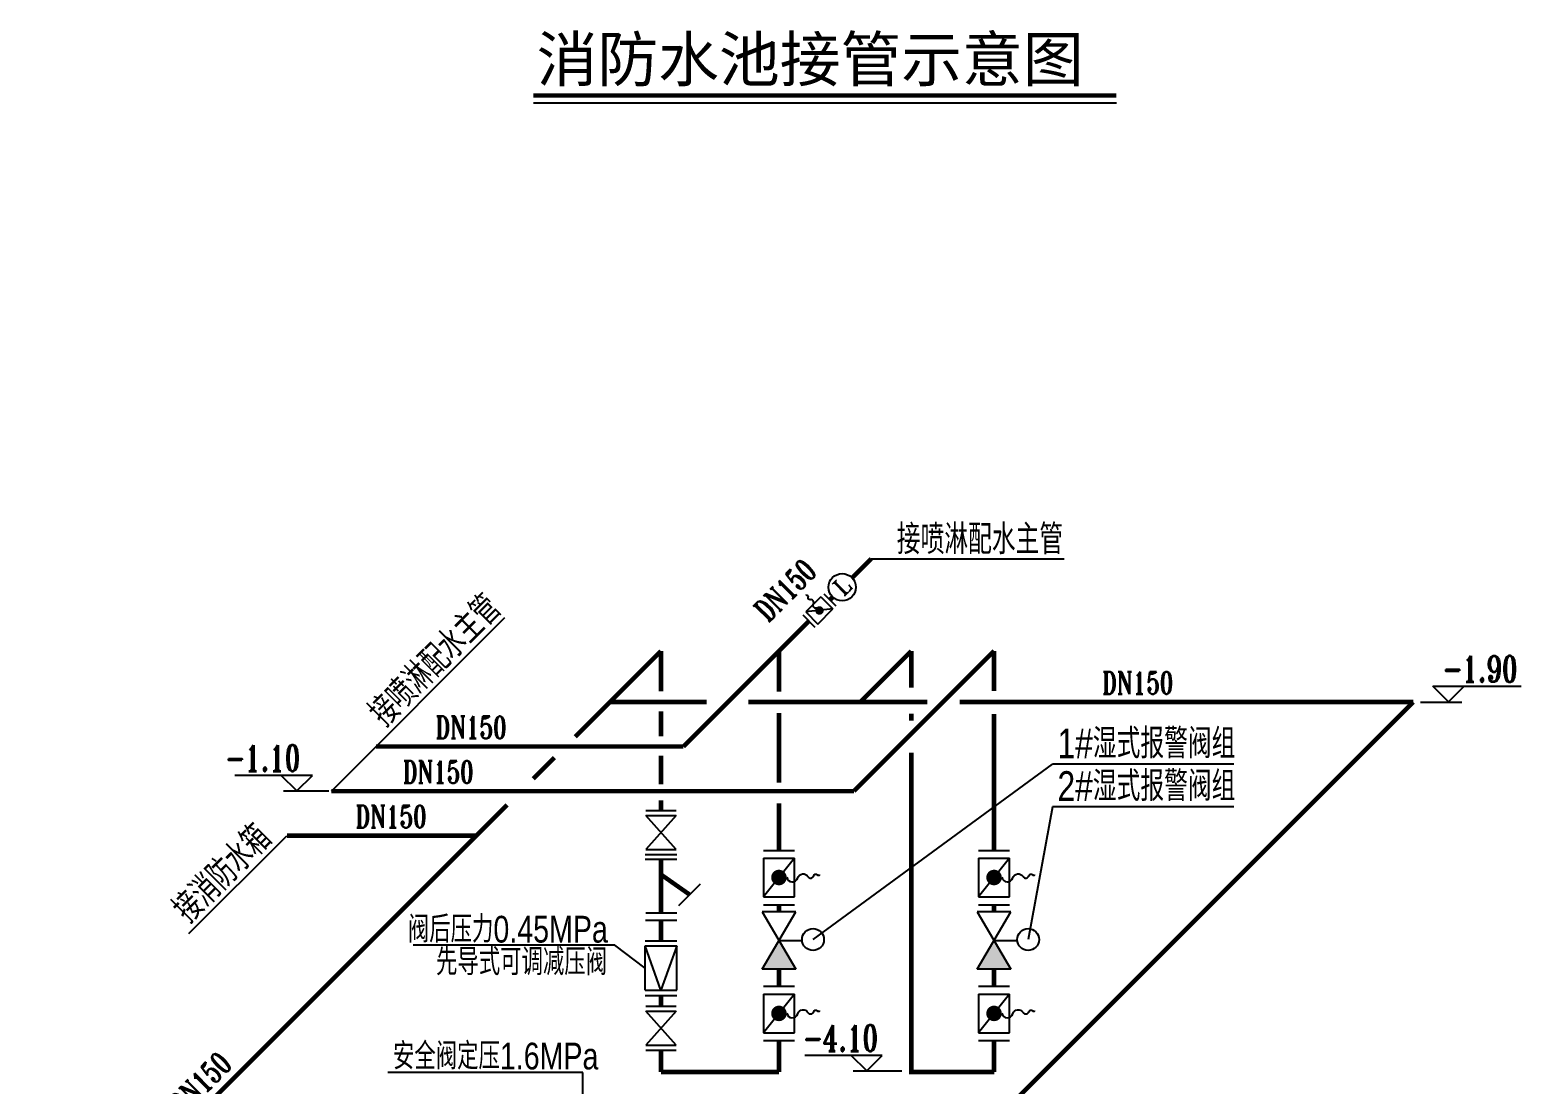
# Model space of a CAD drawing. Extents: x -1920 to 40080, y 2127 to 31827.
# Drawn here: x 16750 to 26792, y 13847 to 20944 of the extents above; entities that cross this region are included whole.
import ezdxf

# ---------------------------------------------------------------- set-up
doc = ezdxf.new("R2010")
doc.units = 0
doc.header["$LTSCALE"] = 1000
for name, pattern in [('ACAD_ISO04W100', [30.5, 24, -3, 0.5, -3]), ('ACAD_ISO05W100', [33, 24, -3, 0, -3, 0, -3]), ('CONTINOUS', [0])]:
    doc.linetypes.add(name, pattern=pattern)
for name, color, linetype in [('0STXT标注', 3, 'Continuous'), ('0SX消火栓', 1, 'ACAD_ISO04W100'), ('0SZ自喷', 11, 'ACAD_ISO05W100'), ('0标高', 3, 'Continuous'), ('0管径', 2, 'Continuous'), ('0附件', 2, 'Continuous'), ('CZP', 30, 'ACAD_ISO05W100'), ('FM', 60, 'Continuous'), ('普消', 6, 'Continuous')]:
    doc.layers.add(name, color=color, linetype=linetype)
doc.styles.add('DIM_FONT', font='SIMPLEX.shx', dxfattribs={"width": 0.8})
doc.styles.add('ROMANT', font='romant.shx', dxfattribs={"width": 0.7, "height": 300})
doc.styles.add('TYDXXD', font='sltxt.shx', dxfattribs={"width": 0.8, "bigfont": 'hztxt.shx'})
doc.styles.add('大小相等', font='sltxt.shx', dxfattribs={"width": 0.8, "bigfont": 'hztxt.shx'})
doc.styles.add('黑体', font='simhei.ttf')
doc.dimstyles.new('DIMB', dxfattribs={"dimtxt": 300, "dimasz": 1, "dimexe": 250, "dimexo": 300, "dimgap": 150, "dimtad": 1, "dimdec": 0, "dimzin": 0, "dimdsep": 46, "dimtxsty": 'DIM_FONT', "dimblk": '_DIMX', "dimcen": 0.09, "dimdle": 3, "dimse2": 1, "dimclrt": 7, "dimadec": 0, "dimazin": 0, "dimtfac": 1, "dimtdec": 0, "dimtix": 1, "dimtmove": 2, "dimatfit": 3, "dimldrblk": '_DIMX', "dimfxl": 1, "dimtolj": 1, "dimtzin": 0, "dimarcsym": 0})

# ---------------------------------------------------------------- blocks, each defined once
blk = doc.blocks.new('_DIMX')
blk.add_line((-150, 0), (150, 0))
at = {"const_width": 50}
blk.add_lwpolyline([(-70, -70), (70, 70)], dxfattribs=at)

msp = doc.modelspace()

# ---------------------------------------------------------------- linework, layer by layer
msp.add_line((20141.3, 20452.3), (24066.7, 20452.3))
at = {"const_width": 30}
msp.add_lwpolyline([(20141.3, 20502.3), (24066.7, 20502.3)], dxfattribs=at)
at = {"layer": '0SX消火栓', "linetype": 'CONTINOUS', "const_width": 30}
for points in [[(22414.8, 17383.7), (22286.1, 17255)], [(21996, 16964.8), (21771.4, 16740.3)], [(20999.5, 16763), (20422.7, 16186.2)], [(20999.5, 16763), (20999.5, 16490.4)], [(21794.1, 16763), (21150.7, 16119.6)], [(21794.1, 16763), (21794.1, 16490.3)], [(23242.4, 16763), (22299, 15819.6)], [(22685.3, 16763), (22341.9, 16419.6)], [(22685.3, 16763), (22685.3, 16516.2)], [(23242.4, 16763), (23242.4, 16494.7)], [(20656.1, 16419.6), (21308.1, 16419.6)], [(20999.5, 16357.1), (20999.5, 16188.1)], [(21588.8, 16419.6), (22794.1, 16419.6)], [(23012, 16419.6), (26065.4, 16419.6)], [(21794.1, 16346.2), (21794.1, 15875.9)], [(22685.3, 16341.1), (22685.3, 16293)], [(23242.4, 16339.5), (23242.4, 15421.2)], [(21150.7, 16119.6), (19080.5, 16119.6)], [(20999.5, 16058.1), (20999.5, 15865.9)], [(23244, 13929.4), (22685.3, 13929.4), (22685.3, 16077.5)], [(20281.8, 16045.3), (20139.6, 15903.1)], [(22299, 15819.6), (18780.5, 15819.6)], [(20999.5, 15757.7), (20999.5, 15690.2)], [(19963.2, 15726.7), (16764.8, 12528.3)], [(21794.1, 15738.7), (21794.1, 15421.2)], [(19756.1, 15519.6), (18480.5, 15519.6)], [(20999.5, 14999.9), (20999.5, 15362.7)], [(21192.8, 15122.9), (20999.5, 15258.5)], [(21794.1, 15008), (21794.1, 15055.5)], [(23242.4, 15008), (23242.4, 15055.5)], [(20999.5, 14813.1), (20999.5, 14951.3)], [(21794.1, 14506.4), (21794.1, 14622.2)], [(23242.4, 14506.4), (23242.4, 14622.2)], [(20999.5, 14372.5), (20999.5, 14445)], [(20999.5, 13929.4), (20999.5, 14075.5)], [(21794.1, 13929.4), (21794.1, 14140.6)], [(23242.4, 13929.4), (23242.4, 14140.6)], [(21794.1, 13929.4), (20999.5, 13929.4)]]:
    msp.add_lwpolyline(points, dxfattribs=at)
at = {"layer": '0SX消火栓', "linetype": 'CONTINOUS', "const_width": 30, "elevation": 0}
msp.add_lwpolyline([(26065.4, 16419.6), (22174.1, 12528.3)], dxfattribs=at)
at = {"layer": '0SZ自喷'}
for const_width in [31.5, 30, 30, 30]:
    msp.add_lwpolyline([(22137.4, 17106.3), (22156.5, 17125.4)], dxfattribs=dict(at, const_width=const_width))
at = {"layer": '0标高', "color": 2, "linetype": 'Continuous'}
for p, q in [((26302, 16420.7, 0), (26196.6, 16526, 0)), ((26196.6, 16526, 0), (26791.9, 16526, 0)), ((26302, 16420.7, 0), (26407.3, 16526, 0)), ((18653.3, 15926), (18130.9, 15926)), ((18547.9, 15820.7), (18442.6, 15926)), ((18547.9, 15820.7), (18653.3, 15926)), ((22490.2, 14041.3), (21967.8, 14041.3)), ((22384.8, 13936), (22279.5, 14041.3)), ((22384.8, 13936), (22490.2, 14041.3))]:
    msp.add_line(p, q, dxfattribs=at)
at = {"layer": '0标高', "color": 9}
for p, q in [((26114.8, 16419.6, 0), (26392.2, 16419.6, 0)), ((18762.6, 15819.6), (18457.7, 15819.6)), ((22621.4, 13934.9), (22294.6, 13934.9))]:
    msp.add_line(p, q, dxfattribs=at)
at = {"layer": '0附件', "color": 60}
for p, q in [((22076.8, 17126.5), (21975.7, 17025.5)), ((22076.8, 17126.5), (22157.6, 17045.7)), ((22097, 17146.7), (22177.8, 17065.9)), ((21955.5, 17005.3), (22036.4, 16924.4)), ((22157.6, 17045.7), (21975.7, 17025.5)), ((21975.7, 17025.5), (22056.6, 16944.6)), ((22056.6, 16944.6), (22157.6, 17045.7)), ((21689.6, 15421.2), (21898.6, 15421.2)), ((21898.6, 15369), (21689.6, 15107.7)), ((21689.6, 15369), (21689.6, 15107.7)), ((21689.6, 15369), (21898.6, 15369)), ((21898.6, 15107.7), (21898.6, 15369)), ((23137.9, 15421.2), (23346.9, 15421.2)), ((23346.9, 15369), (23137.9, 15107.7)), ((23137.9, 15369), (23137.9, 15107.7)), ((23137.9, 15369), (23346.9, 15369)), ((23346.9, 15107.7), (23346.9, 15369)), ((21689.6, 15107.7), (21898.6, 15107.7)), ((23137.9, 15107.7), (23346.9, 15107.7)), ((21689.6, 15055.5), (21898.6, 15055.5)), ((23137.9, 15055.5), (23346.9, 15055.5)), ((21689.6, 14506.4), (21898.6, 14506.4)), ((23137.9, 14506.4), (23346.9, 14506.4)), ((21898.6, 14454.2), (21689.6, 14192.9)), ((21689.6, 14454.2), (21689.6, 14192.9)), ((21689.6, 14454.2), (21898.6, 14454.2)), ((21898.6, 14192.9), (21898.6, 14454.2)), ((23346.9, 14454.2), (23137.9, 14192.9)), ((23137.9, 14454.2), (23137.9, 14192.9)), ((23137.9, 14454.2), (23346.9, 14454.2)), ((23346.9, 14192.9), (23346.9, 14454.2)), ((21689.6, 14192.9), (21898.6, 14192.9)), ((23137.9, 14192.9), (23346.9, 14192.9)), ((21689.6, 14140.6), (21898.6, 14140.6)), ((23137.9, 14140.6), (23346.9, 14140.6))]:
    msp.add_line(p, q, dxfattribs=at)
at = {"layer": '0附件', "linetype": 'CONTINOUS'}
for p, q in [((20896.7, 15690.2), (21102.3, 15690.2)), ((21102.3, 15656.7), (20896.7, 15426.8)), ((21102.3, 15426.8), (20896.7, 15656.7)), ((20896.7, 15656.7), (21102.3, 15656.7)), ((20892.4, 15393.2), (21106.6, 15393.2)), ((20896.7, 15426.8), (21102.3, 15426.8)), ((20896.7, 15393.2), (21102.3, 15393.2)), ((20892.4, 15362.7), (21106.6, 15362.7)), ((21119.2, 15049.3), (21266.5, 15196.6)), ((20898.4, 14999.9), (21106.6, 14999.9)), ((20895.5, 14951.3), (21106.6, 14951.3)), ((20892.4, 14813.1), (21106.6, 14813.1)), ((20892.4, 14778.2), (21106.6, 14778.2)), ((20892.4, 14480), (20892.4, 14778.2)), ((20999.5, 14480), (20892.4, 14778.2)), ((21106.6, 14778.2), (20999.5, 14480)), ((21106.6, 14480), (21106.6, 14778.2)), ((20892.4, 14480), (21106.6, 14480)), ((20892.4, 14445), (21106.6, 14445)), ((20896.7, 14372.5), (21102.3, 14372.5)), ((20896.7, 14338.9), (21102.3, 14338.9)), ((21102.3, 14338.9), (20896.7, 14109)), ((21102.3, 14109), (20896.7, 14338.9)), ((20896.7, 14109), (21102.3, 14109)), ((20896.7, 14075.5), (21102.3, 14075.5))]:
    msp.add_line(p, q, dxfattribs=at)
at = {"layer": '0附件', "color": 60}
for points, const_width in [([(22076.8, 17045.7, -1), (22056.6, 17025.5, -1)], 28.6), ([(21794.1, 15264.5, -1), (21794.1, 15212.2, -1)], 52.3), ([(23242.4, 15264.5, -1), (23242.4, 15212.2, -1)], 52.3), ([(21794.1, 14349.6, -1), (21794.1, 14297.4, -1)], 52.3), ([(23242.4, 14349.6, -1), (23242.4, 14297.4, -1)], 52.3)]:
    msp.add_lwpolyline(points, format="xyb", close=True, dxfattribs=dict(at, const_width=const_width))
msp.add_circle((22219.8, 17192), 91.9, dxfattribs=at)
at = {"layer": 'CZP', "color": 0, "linetype": 'ByBlock'}
for p, q in [((21906.8, 15008, 0), (21681.4, 15008, 0)), ((21681.4, 14622.2, 0), (21906.8, 15008, 0)), ((21681.4, 15008, 0), (21906.8, 14622.2, 0)), ((23355.1, 15008, 0), (23129.7, 15008, 0)), ((23129.7, 14622.2, 0), (23355.1, 15008, 0)), ((23129.7, 15008, 0), (23355.1, 14622.2, 0)), ((21794.1, 14815.1, 0), (21949.9, 14815.1, 0)), ((23242.4, 14815.1, 0), (23398.1, 14815.1, 0)), ((21906.8, 14622.2, 0), (21681.4, 14622.2, 0)), ((23355.1, 14622.2, 0), (23129.7, 14622.2, 0))]:
    msp.add_line(p, q, dxfattribs=at)
for centre in [(22023.5, 14820.7, 0), (23471.8, 14820.7, 0)]:
    msp.add_circle(centre, 73.7, dxfattribs=at)
for points in [[(21794.1, 14815.1, 0), (21906.8, 14622.2, 0), (21681.4, 14622.2, 0)], [(23242.4, 14815.1, 0), (23355.1, 14622.2, 0), (23129.7, 14622.2, 0)]]:
    msp.add_solid(points, dxfattribs=at)
at = {"layer": 'FM'}
for points in [[(22055.2, 17053.9, -0.7958846), (22026.5, 17079.3, 0.6500041), (22004.3, 17108.3, -0.6503831), (21991.7, 17124.8, 0.5652503), (21985.2, 17135.9, -0.4619316), (21979.2, 17143.1, 0.0640388)], [(21847.2, 15240.1, 0.7958846), (21920.2, 15235.7, -0.6500041), (21989.2, 15244.8, 0.6503831), (22028.3, 15250.1, -0.5652503), (22052, 15256.3, 0.4619316), (22069.9, 15257.9, -0.0640388)], [(23295.5, 15240.1, 0.7958846), (23368.5, 15235.7, -0.6500041), (23437.5, 15244.8, 0.6503831), (23476.6, 15250.1, -0.5652503), (23500.3, 15256.3, 0.4619316), (23518.2, 15257.9, -0.0640388)], [(21847.2, 14325.3, 0.7958846), (21920.2, 14320.9, -0.6500041), (21989.2, 14330, 0.6503831), (22028.3, 14335.2, -0.5652503), (22052, 14341.4, 0.4619316), (22069.9, 14343.1, -0.0640388)], [(23295.5, 14325.3, 0.7958846), (23368.5, 14320.9, -0.6500041), (23437.5, 14330, 0.6503831), (23476.6, 14335.2, -0.5652503), (23500.3, 14341.4, 0.4619316), (23518.2, 14343.1, -0.0640388)]]:
    msp.add_lwpolyline(points, format="xyb", dxfattribs=at)
at = {"layer": '普消', "color": 9}
for p, q in [((22414.8, 17383.7), (23714.2, 17383.7, 0)), ((18780.5, 15819.6), (19949.3, 16988.5, 0)), ((22023.5, 14820.7), (23636.3, 16001.2, 0)), ((24857.1, 16001.2, 0), (23636.3, 16001.2, 0)), ((23636.3, 15714.3, 0), (23471.8, 14820.7)), ((24857.1, 15714.3, 0), (23636.3, 15714.3, 0)), ((17821.4, 14860.5, 0), (18480.5, 15519.6)), ((20474, 13925.9, 0), (19161.5, 13925.9, 0)), ((20474, 12369.7, 0), (20474, 13925.9, 0))]:
    msp.add_line(p, q, dxfattribs=at)

# ---------------------------------------------------------------- texts
at = {"style": '黑体'}
msp.add_text('消防水池接管示意图', height=300, dxfattribs=at).set_placement((20162.5, 20596.4))
at = {"layer": '0STXT标注', "color": 60, "width": 0.8}
for s, height, style, p in [('接喷淋配水主管', 200, '大小相等', (22587.6, 17414.7, 0)), ('1#湿式报警阀组', 200, '大小相等', (23669.8, 16040.7, 0)), ('2#湿式报警阀组', 200, '大小相等', (23669.8, 15753.8, 0)), ('先导式可调减压阀', 180, 'TYDXXD', (19484.9, 14580.7, 0)), ('安全阀定压1.6MPa', 180, 'TYDXXD', (19194.9, 13946.5, 0))]:
    msp.add_text(s, height=height, dxfattribs=dict(at, style=style)).set_placement(p)
at = {"layer": '0STXT标注', "color": 60, "style": '大小相等', "width": 0.8}
for s, p in [('接喷淋配水主管', (19152, 16235.1, 0)), ('接消防水箱', (17831.4, 14914.5, 0))]:
    msp.add_text(s, height=200, rotation=45, dxfattribs=at).set_placement(p)
at = {"layer": '0STXT标注', "color": 60, "insert": (20642, 14889.1), "char_height": 180, "attachment_point": 6, "style": 'TYDXXD'}
msp.add_mtext('阀后压力0.45MPa', dxfattribs=at)
at = {"layer": '0标高', "color": 2, "linetype": 'Continuous', "style": 'ROMANT', "width": 0.7}
for s, p in [('-1.90', (26263.6, 16554.7, 0)), ('-1.10', (18067.2, 15954.7)), ('-4.10', (21957.2, 14070))]:
    msp.add_text(s, height=175, dxfattribs=at).set_placement(p)
at = {"layer": '0管径', "color": 3, "linetype": 'Continuous', "style": 'ROMANT', "width": 0.7}
for rotation, p in [(44.99999, (21720.6, 16949.9, 0)), (359.99999, (23970.9, 16473.4, 0)), (359.99999, (19481.7, 16173.4, 0)), (359.99999, (19260.5, 15873.4, 0)), (359.99999, (18943.1, 15573.4, 0)), (44.99999, (17782.7, 13633, 0))]:
    msp.add_text('DN150', height=150, rotation=rotation, dxfattribs=at).set_placement(p)
at = {"layer": '0附件', "color": 60, "style": 'ROMANT'}
msp.add_text('L', height=115.9, rotation=45, dxfattribs=at).set_placement((22227.6, 17124.5))

# ---------------------------------------------------------------- leaders
at = {"layer": '0STXT标注', "color": 9, "has_arrowhead": 0, "annotation_type": 0, "has_hookline": 1, "hookline_direction": 1, "text_width": 1256.7}
msp.add_leader([(20892.4, 14629.1), (20689, 14784), (20688, 14784)], dimstyle='DIMB', override={"dimtxt": 250, "dimexo": 150, "dimgap": 100, "dimse2": 0, "dimclrd": 9, "dimclre": 9, "dimclrt": 3}, dxfattribs=at)

doc.saveas('drawing.dxf')
